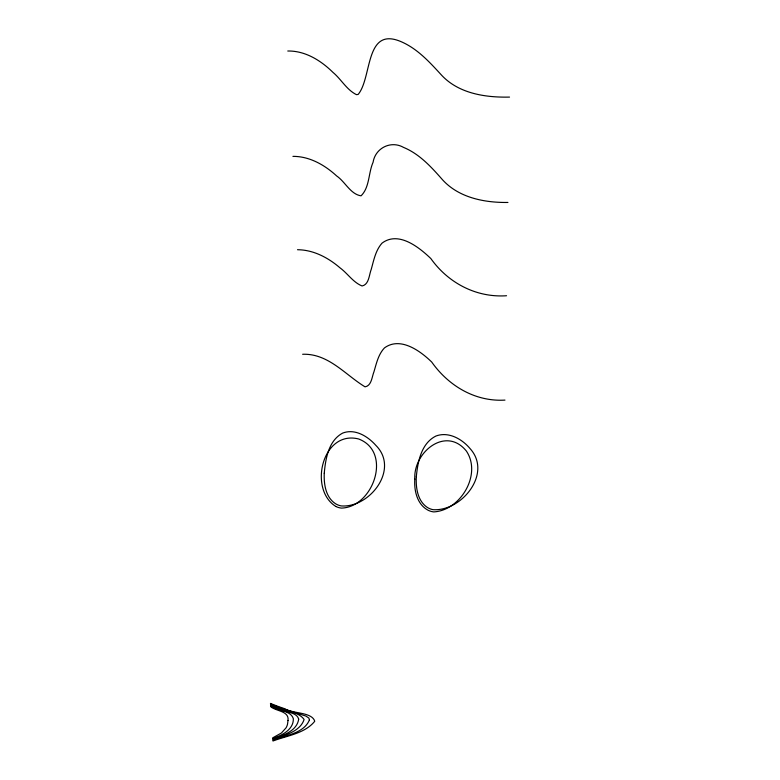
<?xml version="1.0" encoding="UTF-8"?>
<svg xmlns="http://www.w3.org/2000/svg" width="780" height="780" viewBox="0 0 780 780"><rect width="100%" height="100%" fill="white"/><g stroke="black" fill="none" stroke-linecap="round" stroke-linejoin="round"><path stroke-width="1.17" d="M509.525 97.09C485.18 97.636 458.065 93.512 440.934 74.48C429.468 61.99 417.612 49.003 401.827 41.983C364.669 25.369 372.362 77.561 358.118 94.458L356.411 94.633C346.632 89.788 341.172 79.199 332.894 72.316C320.853 60.479 305.204 50.69 287.771 51.012M507.936 202.449C484.019 202.8 457.743 197.564 441.451 178.561C430.628 166.257 418.997 153.757 403.523 147.391C390.926 140.224 375.365 148.005 373.094 162.24C368.306 172.975 369.749 187.307 361.062 195.829C350.473 194.269 345.14 181.681 336.648 175.948C324.724 164.98 309.553 156.273 292.929 156.37M506.542 295.737C476.268 297.843 448.149 282.925 430.872 258.58C418.88 247.075 398.395 230.782 382.024 243.145C375.57 250.39 373.776 260.296 371.241 269.353C369.047 274.843 369.125 284.534 362.076 285.968C353.116 282.389 347.646 273.419 339.982 267.823C328.156 257.644 313.433 249.824 297.502 249.727M504.972 400.101C475.127 401.885 448.49 385.798 431.73 362.056C420.157 350.776 400.189 336.326 384.452 347.919C378.319 354.393 376.428 363.46 373.971 371.738C371.894 376.828 371.66 385.671 365.069 386.851C345.238 374.839 328.429 353.35 302.63 354.266M335.848 506.454C308.139 489.333 322.403 429.741 358.702 438.994C392.584 452 373.259 507.332 341.396 508.092A14.099 11.563 28.2 0 1 335.848 506.454M324.256 473.265C323.788 484.107 325.601 497.075 335.332 503.597A17.14 16.858 -8.2 0 0 341.113 505.908C369.691 508.19 399.74 469.238 375.892 445.419C367.945 436.39 354.968 428.298 342.683 433.085C328.536 440.583 325.552 458.757 324.256 473.265M298.691 719.101C297.014 731.133 282.692 735.579 272.844 739.089L272.893 739.723C283.842 735.306 300.007 732.05 304.112 719.472C297.151 709.858 280.303 711.389 270.562 704.71L270.611 705.354A195.332 172.048 22.1 0 0 280.849 709.429C286.328 712.764 296.566 711.945 298.691 719.101M416.325 476.658C415.75 487.568 417.407 500.692 427.196 507.341A17.335 16.994 -25 0 0 432.988 509.671C461.526 511.68 492.677 473.382 470.008 448.529C462.033 438.974 448.5 431.291 435.952 436.03C421.249 443.293 417.748 461.819 416.325 476.658M414.814 479.125C413.985 490.61 417.105 504.436 428.103 510.237A14.293 11.934 22.4 0 0 433.768 511.904C460.483 510.471 482.03 474.513 466.401 451.084C445.848 425.548 413.156 452.341 414.814 479.125M287.995 720.515L287.547 724.084A20.836 17.131 22.3 0 1 286.026 727.876L281.414 732.995L272.766 737.812L272.805 738.455C281.736 735.511 293.621 729.739 293.348 718.731C290.648 709.868 277.075 711.292 270.65 706.007L270.689 706.66C276.032 711.36 289.419 710.824 287.995 720.515M309.445 719.833C304.015 733.561 285.08 735.277 272.932 740.366L272.971 741C287.001 735.657 304.882 733.532 314.75 721.266C311.981 711.867 292.334 713.749 284.885 708.776A184.548 162.094 22.4 0 1 270.475 703.404L270.523 704.057L280.176 707.831L305.897 716.069L308.831 718.058L309.445 719.833"/></g></svg>
